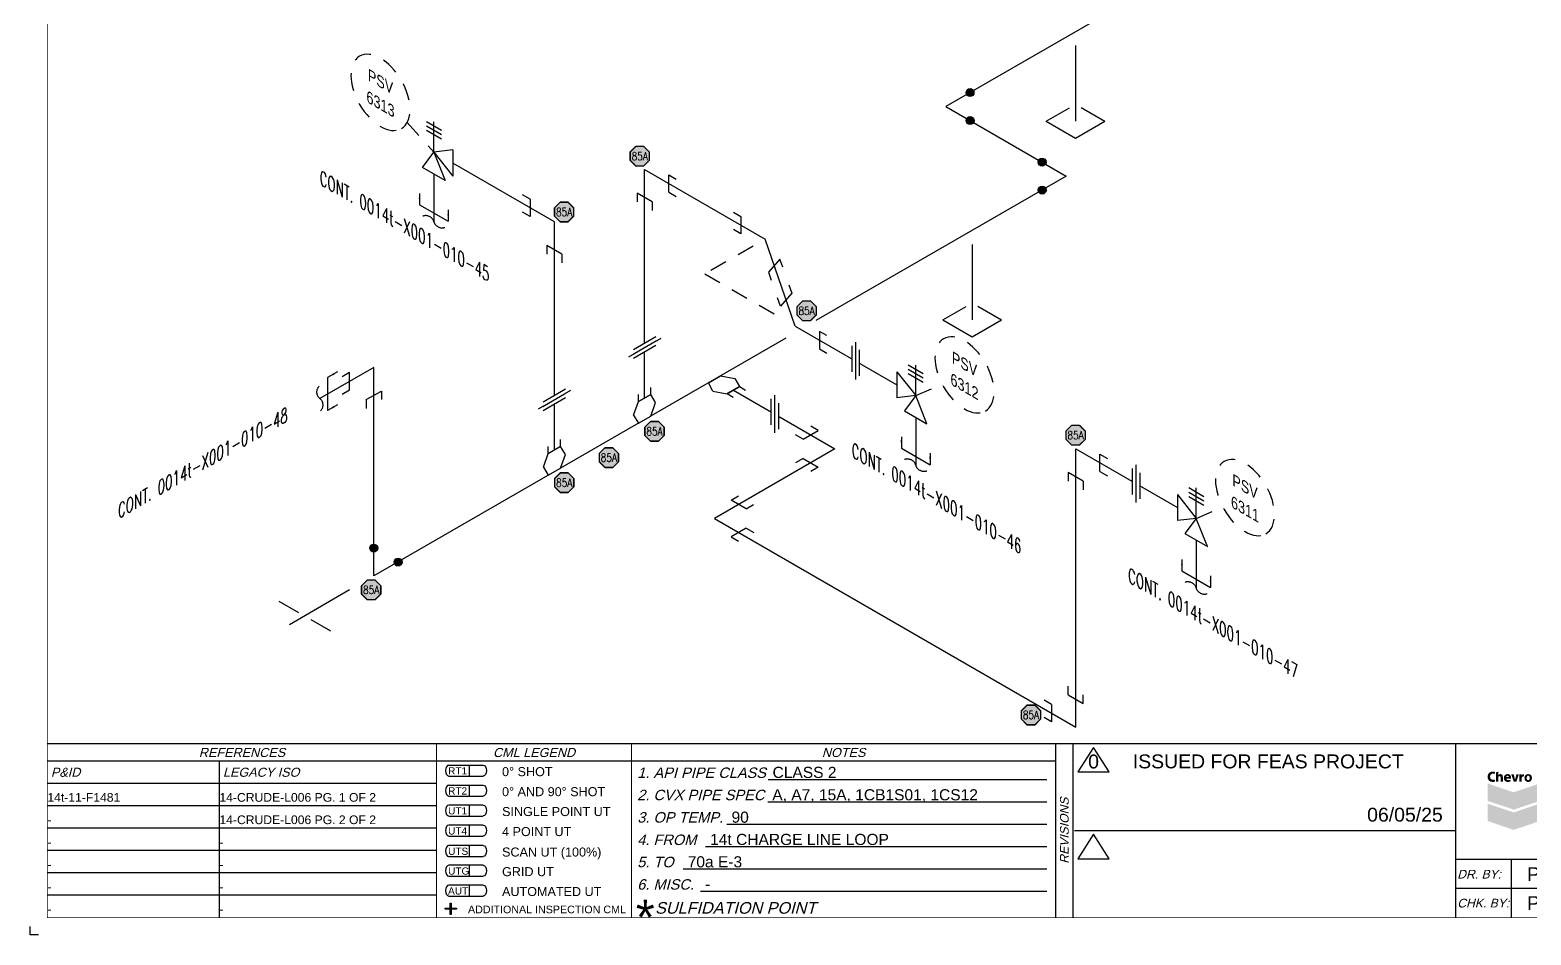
# Model space of a CAD drawing. Header units: inches. Extents: x 0 to 17.2, y 0 to 11.2.
# Drawn here: x 0 to 10.79, y 0 to 6.51 of the extents above; entities that cross this region are included whole.
import ezdxf
from ezdxf.enums import TextEntityAlignment as Align

# ---------------------------------------------------------------- set-up
doc = ezdxf.new("R2010")
doc.units = ezdxf.units.IN
doc.header["$MEASUREMENT"] = 0
doc.linetypes.add('HIDDEN2', pattern=[0.1875, 0.125, -0.0625])
for name, color, linetype in [('BORDER', 3, 'Continuous'), ('BORDERTEXT', 7, 'Continuous'), ('Continuation', 7, 'Continuous'), ('DL', 20, 'Continuous'), ('FITTINGS', 4, 'Continuous'), ('LOGO', 8, 'Continuous'), ('PART_PCML', 7, 'Continuous'), ('PIPE-ANNO', 150, 'HIDDEN2'), ('UNAS.PIPE', 251, 'Continuous'), ('WELD POINTS', 41, 'Continuous')]:
    doc.layers.add(name, color=color, linetype=linetype)
doc.layers.add('PIPE', color=7, linetype='Continuous', lineweight=30)
doc.styles.add('FEASStandard', font='arial.ttf')
doc.styles.add('PART_Standard', font='romans', dxfattribs={"width": 0.8, "height": 0.09})
doc.styles.add('Richmond', font='arial.ttf')
doc.styles.add('SIMPLEX', font='ROMANS')
doc.styles.get("Standard").update_dxf_attribs({"font": 'arial.ttf'})
doc.dimstyles.new('Richmond', dxfattribs={"dimtxt": 0.18, "dimasz": 0.18, "dimexe": 0.18, "dimexo": 0.0625, "dimgap": 0.09, "dimtad": 0, "dimtih": 1, "dimtoh": 1, "dimdec": 4, "dimzin": 0, "dimdsep": 46, "dimtxsty": 'Richmond', "dimcen": 0.09, "dimadec": 0, "dimazin": 0, "dimtfac": 1, "dimtdec": 4, "dimtofl": 0, "dimtmove": 0, "dimatfit": 3, "dimfxl": 1, "dimtolj": 1, "dimtzin": 0, "dimarcsym": 0})

# ---------------------------------------------------------------- blocks, each defined once
blk = doc.blocks.new('Border')
h = blk.add_hatch(color=256)
h.dxf.hatch_style = 1
h.paths.add_polyline_path([(3.147, 0.317), (3.11, 0.317), (3.11, 0.31), (3.147, 0.31), (3.147, 0.273), (3.154, 0.273), (3.154, 0.31), (3.191, 0.31), (3.191, 0.317), (3.154, 0.317), (3.154, 0.354), (3.147, 0.354)])
at = {"layer": 'LOGO', "lineweight": 0}
h = blk.add_hatch(color=164, dxfattribs=at)
edge = h.paths.add_edge_path()
edge.add_spline(control_points=[(10.659, 1.229), (10.656, 1.227), (10.65, 1.225), (10.642, 1.225), (10.618, 1.225), (10.605, 1.242), (10.605, 1.262), (10.605, 1.287), (10.622, 1.3), (10.643, 1.3), (10.652, 1.3), (10.656, 1.298), (10.659, 1.297), (10.659, 1.297), (10.656, 1.282), (10.656, 1.282), (10.653, 1.284), (10.65, 1.285), (10.644, 1.285), (10.634, 1.285), (10.623, 1.279), (10.623, 1.263), (10.623, 1.248), (10.632, 1.241), (10.644, 1.241), (10.649, 1.241), (10.652, 1.241), (10.656, 1.243), (10.656, 1.243), (10.659, 1.229), (10.659, 1.229)], knot_values=[0, 0, 0, 0, 1, 1, 1, 2, 2, 2, 3, 3, 3, 4, 4, 4, 5, 5, 5, 6, 6, 6, 7, 7, 7, 8, 8, 8, 9, 9, 9, 10, 10, 10, 10], degree=3, periodic=0)
h = blk.add_hatch(color=164, dxfattribs=at)
edge = h.paths.add_edge_path()
edge.add_spline(control_points=[(10.698, 1.282), (10.692, 1.282), (10.685, 1.279), (10.682, 1.274), (10.682, 1.274), (10.682, 1.274), (10.682, 1.274), (10.682, 1.274), (10.682, 1.3), (10.682, 1.3), (10.682, 1.3), (10.666, 1.294), (10.666, 1.294), (10.666, 1.294), (10.666, 1.228), (10.666, 1.228), (10.666, 1.228), (10.682, 1.228), (10.682, 1.228), (10.682, 1.228), (10.682, 1.259), (10.682, 1.259), (10.682, 1.263), (10.685, 1.268), (10.691, 1.268), (10.697, 1.268), (10.699, 1.263), (10.699, 1.256), (10.699, 1.256), (10.699, 1.228), (10.699, 1.228), (10.699, 1.228), (10.715, 1.228), (10.715, 1.228), (10.715, 1.228), (10.715, 1.259), (10.715, 1.259), (10.715, 1.275), (10.708, 1.282), (10.698, 1.282)], knot_values=[0, 0, 0, 0, 1, 1, 1, 2, 2, 2, 3, 3, 3, 4, 4, 4, 5, 5, 5, 6, 6, 6, 7, 7, 7, 8, 8, 8, 9, 9, 9, 10, 10, 10, 11, 11, 11, 12, 12, 12, 13, 13, 13, 13], degree=3, periodic=0)
h = blk.add_hatch(color=150, dxfattribs=at)
h.set_gradient(color1=(0, 127, 255), color2=(0, 59, 117), rotation=45, one_color=1, tint=0.23, name='HEMISPHERICAL')
h.paths.add_polyline_path([(10.605, 1.089), (10.605, 1.214), (10.793, 1.151)])
h = blk.add_hatch(color=142, dxfattribs=at)
h.set_gradient(color1=(0, 153, 204), color2=(0, 57, 77), rotation=75, one_color=1, tint=0.15, name='INVCYLINDER')
h.paths.add_polyline_path([(10.98, 1.214), (10.793, 1.151), (10.605, 1.089), (10.793, 1.026), (10.98, 1.089)])
h = blk.add_hatch(color=164, dxfattribs=at)
edge = h.paths.add_edge_path(flags=16)
edge.add_spline(control_points=[(10.758, 1.26), (10.758, 1.264), (10.756, 1.271), (10.749, 1.271), (10.742, 1.271), (10.739, 1.265), (10.739, 1.26), (10.739, 1.26), (10.758, 1.26), (10.758, 1.26)], knot_values=[0, 0, 0, 0, 1, 1, 1, 2, 2, 2, 3, 3, 3, 3], degree=3, periodic=0)
edge = h.paths.add_edge_path()
edge.add_spline(control_points=[(10.739, 1.249), (10.74, 1.242), (10.745, 1.238), (10.754, 1.238), (10.759, 1.238), (10.765, 1.24), (10.769, 1.242), (10.769, 1.242), (10.771, 1.23), (10.771, 1.23), (10.765, 1.227), (10.758, 1.225), (10.751, 1.225), (10.732, 1.225), (10.722, 1.237), (10.722, 1.254), (10.722, 1.271), (10.733, 1.282), (10.75, 1.282), (10.767, 1.282), (10.774, 1.27), (10.774, 1.254), (10.774, 1.253), (10.774, 1.25), (10.774, 1.249), (10.774, 1.249), (10.739, 1.249), (10.739, 1.249)], knot_values=[0, 0, 0, 0, 1, 1, 1, 2, 2, 2, 3, 3, 3, 4, 4, 4, 5, 5, 5, 6, 6, 6, 7, 7, 7, 8, 8, 8, 9, 9, 9, 9], degree=3, periodic=0)
blk.add_hatch(color=164, dxfattribs=at).paths.add_polyline_path([(10.793, 1.228), (10.775, 1.28), (10.793, 1.28), (10.802, 1.243), (10.803, 1.243), (10.812, 1.28), (10.83, 1.28), (10.812, 1.228)])
h = blk.add_hatch(color=164, dxfattribs=at)
edge = h.paths.add_edge_path()
edge.add_spline(control_points=[(10.834, 1.263), (10.834, 1.271), (10.834, 1.276), (10.834, 1.28), (10.834, 1.28), (10.849, 1.28), (10.849, 1.28), (10.849, 1.28), (10.849, 1.27), (10.849, 1.27), (10.849, 1.27), (10.85, 1.27), (10.85, 1.27), (10.852, 1.278), (10.857, 1.281), (10.863, 1.281), (10.865, 1.281), (10.866, 1.281), (10.868, 1.281), (10.868, 1.281), (10.868, 1.266), (10.868, 1.266), (10.867, 1.266), (10.864, 1.266), (10.862, 1.266), (10.855, 1.265), (10.852, 1.261), (10.851, 1.256), (10.85, 1.255), (10.85, 1.254), (10.85, 1.252), (10.85, 1.252), (10.85, 1.228), (10.85, 1.228), (10.85, 1.228), (10.834, 1.228), (10.834, 1.228), (10.834, 1.228), (10.834, 1.263), (10.834, 1.263)], knot_values=[0, 0, 0, 0, 1, 1, 1, 2, 2, 2, 3, 3, 3, 4, 4, 4, 5, 5, 5, 6, 6, 6, 7, 7, 7, 8, 8, 8, 9, 9, 9, 10, 10, 10, 11, 11, 11, 12, 12, 12, 13, 13, 13, 13], degree=3, periodic=0)
h = blk.add_hatch(color=164, dxfattribs=at)
edge = h.paths.add_edge_path(flags=16)
edge.add_spline(control_points=[(10.908, 1.254), (10.908, 1.262), (10.905, 1.27), (10.897, 1.27), (10.889, 1.27), (10.886, 1.262), (10.886, 1.254), (10.886, 1.245), (10.889, 1.238), (10.897, 1.238), (10.905, 1.238), (10.908, 1.245), (10.908, 1.254)], knot_values=[0, 0, 0, 0, 1, 1, 1, 2, 2, 2, 3, 3, 3, 4, 4, 4, 4], degree=3, periodic=0)
edge = h.paths.add_edge_path()
edge.add_spline(control_points=[(10.924, 1.254), (10.924, 1.237), (10.914, 1.225), (10.897, 1.225), (10.88, 1.225), (10.87, 1.237), (10.87, 1.254), (10.87, 1.271), (10.88, 1.282), (10.897, 1.282), (10.914, 1.282), (10.924, 1.271), (10.924, 1.254)], knot_values=[0, 0, 0, 0, 1, 1, 1, 2, 2, 2, 3, 3, 3, 4, 4, 4, 4], degree=3, periodic=0)
h = blk.add_hatch(color=242, dxfattribs=at)
h.set_gradient(color1=(204, 0, 51), color2=(102, 0, 26), rotation=45, one_color=1, tint=0.2, name='HEMISPHERICAL')
h.paths.add_polyline_path([(10.605, 0.944), (10.605, 1.069), (10.793, 1.006)])
h = blk.add_hatch(color=1, dxfattribs=at)
h.set_gradient(color1=(255, 0, 0), color2=(87, 0, 0), rotation=75, one_color=1, tint=0.17, name='INVCYLINDER')
h.paths.add_polyline_path([(10.98, 1.069), (10.793, 1.006), (10.605, 0.944), (10.793, 0.881), (10.98, 0.944)])
blk.add_line((5.432, 1.244), (7.435, 1.244))
for points in [[(5.43, 1.083), (7.435, 1.083)], [(5.136, 0.922), (7.435, 0.922)], [(4.982, 0.762), (7.435, 0.762)], [(4.822, 0.601), (7.435, 0.601)], [(4.947, 0.44), (7.435, 0.44)], [(3.147, 0.317), (3.147, 0.354), (3.154, 0.354), (3.154, 0.317)], [(3.147, 0.31), (3.11, 0.31), (3.11, 0.317), (3.147, 0.317)], [(3.154, 0.31), (3.154, 0.273), (3.147, 0.273), (3.147, 0.31)], [(3.154, 0.317), (3.191, 0.317), (3.191, 0.31), (3.154, 0.31)]]:
    blk.add_lwpolyline(points)
at = {"layer": 'BORDER'}
for p, q in [((7.625, 0.25), (7.625, 1.5)), ((7.5, 1.375), (0.25, 1.375)), ((1.487, 0.25), (1.487, 1.375)), ((1.487, 1.214), (0.25, 1.214)), ((3.048, 1.214), (1.487, 1.214)), ((1.487, 1.054), (0.25, 1.054)), ((3.048, 1.054), (1.487, 1.054)), ((1.487, 0.893), (0.25, 0.893)), ((3.048, 0.893), (1.487, 0.893)), ((1.487, 0.732), (0.25, 0.732)), ((3.048, 0.732), (1.487, 0.732)), ((12.25, 0.667), (10.375, 0.667)), ((10.775, 0.667), (10.775, 0.25)), ((1.487, 0.571), (0.25, 0.571)), ((3.048, 0.571), (1.487, 0.571)), ((12.25, 0.458), (10.375, 0.458)), ((1.487, 0.411), (0.25, 0.411)), ((3.048, 0.411), (1.487, 0.411))]:
    blk.add_line(p, q, dxfattribs=at)
at = {"layer": 'BORDER', "const_width": 0.005}
blk.add_lwpolyline([(0.25, 0.25), (17.25, 0.25), (17.25, 11.25), (0.25, 11.25)], close=True, dxfattribs=at)
at = {"layer": 'BORDER', "const_width": 0.00833}
for points in [[(17.25, 1.5), (0.25, 1.5)], [(3.048, 0.25), (3.048, 1.5)], [(4.45, 0.25), (4.45, 1.5)], [(7.5, 0.25), (7.5, 1.5)], [(10.375, 0.25), (10.375, 1.5)], [(7.634, 0.875), (10.375, 0.875)]]:
    blk.add_lwpolyline(points, dxfattribs=at)
at = {"layer": 'BORDERTEXT', "color": 7, "linetype": 'Continuous'}
for p, q in [((3.137, 1.346), (3.383, 1.346)), ((3.137, 1.267), (3.383, 1.267)), ((3.137, 1.202), (3.383, 1.202)), ((3.137, 1.123), (3.383, 1.123))]:
    blk.add_line(p, q, dxfattribs=at)
at = {"layer": 'BORDERTEXT'}
for p, q in [((3.283, 1.346), (3.283, 1.267)), ((3.283, 1.202), (3.283, 1.123)), ((3.283, 1.059), (3.283, 0.98)), ((3.283, 1.059), (3.283, 0.98)), ((3.283, 0.915), (3.283, 0.836)), ((3.283, 0.915), (3.283, 0.836)), ((3.283, 0.768), (3.283, 0.689)), ((3.283, 0.768), (3.283, 0.689)), ((3.283, 0.626), (3.283, 0.548)), ((3.283, 0.626), (3.283, 0.548)), ((3.283, 0.483), (3.283, 0.405)), ((3.283, 0.483), (3.283, 0.405))]:
    blk.add_line(p, q, dxfattribs=at)
at = {"layer": 'BORDERTEXT', "color": 7}
for p, q in [((3.383, 1.059), (3.137, 1.059)), ((3.137, 0.98), (3.383, 0.98)), ((3.383, 0.915), (3.137, 0.915)), ((3.137, 0.836), (3.383, 0.836)), ((3.383, 0.768), (3.137, 0.768)), ((3.137, 0.689), (3.383, 0.689)), ((3.383, 0.626), (3.137, 0.626)), ((3.137, 0.548), (3.383, 0.548)), ((3.383, 0.483), (3.137, 0.483)), ((3.137, 0.405), (3.383, 0.405))]:
    blk.add_line(p, q, dxfattribs=at)
at = {"layer": 'BORDERTEXT'}
for centre in [(3.137, 1.307), (3.137, 1.163), (3.137, 1.02), (3.137, 0.876), (3.137, 0.729), (3.137, 0.587), (3.137, 0.444)]:
    blk.add_ellipse(centre, major_axis=(0, -0.0394), ratio=0.624439, start_param=3.141593, end_param=6.283185, dxfattribs=at)
at = {"layer": 'BORDERTEXT', "extrusion": (0, 0, -1)}
for centre in [(3.383, 1.307), (3.383, 1.163), (3.383, 1.02), (3.383, 0.876), (3.383, 0.729), (3.383, 0.587), (3.383, 0.444)]:
    blk.add_ellipse(centre, major_axis=(0, -0.0394), ratio=0.624439, start_param=3.141593, end_param=6.283185, dxfattribs=at)
at = {"layer": 'BORDERTEXT', "style": 'FEASStandard', "oblique": 15}
for s, p in [('REFERENCES', (1.649, 1.437)), ('CML LEGEND', (3.749, 1.437)), ('NOTES', (5.975, 1.437))]:
    blk.add_text(s, height=0.065, dxfattribs=at).set_placement(p, align=Align.MIDDLE)
for s, height, p in [('P&ID', 0.065, (0.275, 1.295)), ('LEGACY ISO', 0.065, (1.512, 1.295)), ('DR. BY:', 0.0625, (10.387, 0.562)), ('CHK. BY:', 0.0625, (10.387, 0.354))]:
    blk.add_text(s, height=height, dxfattribs=at).set_placement(p, align=Align.MIDDLE_LEFT)
at = {"layer": 'BORDERTEXT', "style": 'FEASStandard'}
for s, height, p in [('RT1', 0.0518, (3.131, 1.279)), ('0%%D SHOT', 0.0648, (3.519, 1.267)), ('RT2', 0.0518, (3.131, 1.135)), ('0%%D AND 90%%D SHOT', 0.0648, (3.519, 1.123)), ('UT1', 0.0518, (3.131, 0.992)), ('SINGLE POINT UT', 0.0648, (3.519, 0.98)), ('UT4', 0.0518, (3.131, 0.847)), ('4 POINT UT', 0.0648, (3.519, 0.836)), ('SCAN UT (100%%%)', 0.0648, (3.519, 0.689)), ('UTS', 0.0518, (3.131, 0.701)), ('UTG', 0.0518, (3.131, 0.559)), ('GRID UT', 0.0648, (3.519, 0.548)), ('AUT', 0.0518, (3.131, 0.416)), ('AUTOMATED UT', 0.0648, (3.519, 0.405)), ('ADDITIONAL INSPECTION CML', 0.055, (3.274, 0.281))]:
    blk.add_text(s, height=height, dxfattribs=at).set_placement(p)
at = {"layer": 'BORDERTEXT', "style": 'FEASStandard', "oblique": 15}
for s, height, p in [('1. API PIPE CLASS', 0.075, (4.491, 1.254)), ('2. CVX PIPE SPEC', 0.075, (4.491, 1.094)), ('3. OP TEMP.', 0.075, (4.491, 0.933)), ('4. FROM ', 0.075, (4.491, 0.772)), ('5. TO ', 0.075, (4.491, 0.612)), ('6. MISC. ', 0.075, (4.491, 0.451)), ('SULFIDATION POINT', 0.08333, (4.619, 0.278))]:
    blk.add_text(s, height=height, dxfattribs=at).set_placement(p)
blk.add_text('REVISIONS', height=0.0625, rotation=90, dxfattribs=at).set_placement((7.562, 0.875), align=Align.MIDDLE)
at = {"layer": 'BORDERTEXT', "insert": (4.481, 0.378), "char_height": 0.25, "attachment_point": 1, "style": 'FEASStandard'}
blk.add_mtext('*', dxfattribs=at)
blk = doc.blocks.new('BORDER TEXT')
at = {"layer": 'BORDERTEXT'}
for tag, p, height, style in [('API_PIPE_CLASS', (5.464, 1.254), 0.08, 'Richmond'), ('MATERIAL1', (12.263, 1.211), 0.08, 'Richmond'), ('P&ID_#1', (0.25, 1.083), 0.0625, 'FEASStandard'), ('LINE_#1', (1.487, 1.083), 0.0625, 'FEASStandard'), ('CVX_PIPE_SPEC', (5.462, 1.093), 0.08, 'Richmond'), ('MATERIAL2', (12.263, 1.04), 0.08, 'Richmond'), ('P&ID_#2', (0.25, 0.922), 0.0625, 'FEASStandard'), ('LINE_#2', (1.487, 0.922), 0.0625, 'FEASStandard'), ('OP_TEMP', (5.169, 0.932), 0.08, 'Richmond'), ('MATERIAL3', (12.263, 0.868), 0.08, 'Richmond'), ('P&ID_#3', (0.25, 0.762), 0.0625, 'FEASStandard'), ('LINE_#3', (1.487, 0.762), 0.0625, 'FEASStandard'), ('FROM', (5.015, 0.772), 0.08, 'Richmond'), ('MATERIAL4', (12.263, 0.696), 0.08, 'Richmond'), ('P&ID_#4', (0.25, 0.601), 0.0625, 'FEASStandard'), ('LINE_#4', (1.487, 0.601), 0.0625, 'FEASStandard'), ('TO', (4.854, 0.611), 0.08, 'Richmond'), ('MATERIAL5', (12.263, 0.525), 0.08, 'Richmond'), ('P&ID_#5', (0.25, 0.44), 0.0625, 'FEASStandard'), ('LINE_#5', (1.487, 0.44), 0.0625, 'FEASStandard'), ('MISC', (4.979, 0.451), 0.08, 'Richmond'), ('INSULATION', (12.928, 0.414), 0.0625, 'FEASStandard'), ('P&ID_#6', (0.25, 0.28), 0.0625, 'FEASStandard'), ('LINE_#6', (1.487, 0.28), 0.0625, 'FEASStandard'), ('PWHT', (12.928, 0.281), 0.0625, 'FEASStandard')]:
    blk.add_attdef(tag, p, '', height=height, dxfattribs=dict(at, style=style))
at = {"layer": 'BORDERTEXT', "style": 'FEASStandard'}
for tag, p in [('DR.BY', (11.075, 0.562)), ('DR.BY_DATE', (11.95, 0.562)), ('CHK_BY', (11.075, 0.354)), ('CHK._BY_DATE', (11.95, 0.354))]:
    blk.add_attdef(tag, text='', height=0.1, dxfattribs=at).set_placement(p, align=Align.MIDDLE_CENTER)
at = {"layer": 'BORDERTEXT', "style": 'PART_Standard', "width": 0.8}
for tag, p in [('PLANT_NUMBER', (13.938, 0.384)), ('SYSTEM_NUMBER', (14.812, 0.384)), ('CIRCUIT_NUMBER', (15.688, 0.384)), ('SHEET_NUMBER', (16.5, 0.384)), ('REVISION', (17.062, 0.384))]:
    blk.add_attdef(tag, text='', height=0.15, dxfattribs=at).set_placement(p, align=Align.MIDDLE_CENTER)
blk = doc.blocks.new('4_SUPPORT_PLATE_00')
at = {"color": 0, "linetype": 'ByBlock', "lineweight": -2}
for p, q in [((0, -0.1), (0, -0.643)), ((-0.21, -0.643), (-0.042, -0.546)), ((-0.21, -0.643), (0, -0.764)), ((0, -0.764), (0.21, -0.643)), ((0.041, -0.545), (0.21, -0.643))]:
    blk.add_line(p, q, dxfattribs=at)
blk = doc.blocks.new('2_ELBOW_WELD_330')
at = {"linetype": 'ByBlock', "lineweight": -2}
h = blk.add_hatch(color=0, dxfattribs=at)
edge = h.paths.add_edge_path()
edge.add_arc((0.174, -0.1), 0.0286, 0, 360)
h = blk.add_hatch(color=0, dxfattribs=at)
edge = h.paths.add_edge_path()
edge.add_arc((0, -0.201), 0.0286, 0, 360)
at = {"color": 0, "linetype": 'ByBlock', "lineweight": -2}
for centre in [(0.174, -0.1), (0, -0.201)]:
    blk.add_circle(centre, 0.0286, dxfattribs=at)
blk = doc.blocks.new('*U89')
blk.add_wipeout([(-0.044, 0.025), (-0.079, 0.123), (-0.045, 0.181), (0.044, 0.13), (0.079, 0.032), (0.044, -0.025)])
at = {"layer": 'FITTINGS', "linetype": 'Continuous'}
for p, q in [((-0.079, 0.123), (-0.045, 0.181)), ((-0.044, 0.025), (-0.079, 0.123)), ((0.044, 0.13), (-0.045, 0.181)), ((0.079, 0.032), (0.044, 0.13)), ((0.044, -0.025), (-0.044, 0.025)), ((0.079, 0.032), (0.044, -0.025))]:
    blk.add_line(p, q, dxfattribs=at)
blk = doc.blocks.new('2_SOCKET_SINGLE_30')
at = {"color": 0, "linetype": 'ByBlock', "lineweight": -2}
for p, q in [((0, 0.063), (0.054, 0.094)), ((0, 0.063), (0, -0.063)), ((0, -0.063), (0.054, -0.031))]:
    blk.add_line(p, q, dxfattribs=at)
blk = doc.blocks.new('4_SUPPORT_I-BEAM_30')
at = {"color": 0, "linetype": 'ByBlock', "lineweight": -2}
for p, q in [((-0.044, 0.025), (-0.186, 0.107)), ((0.186, -0.107), (0.044, -0.025))]:
    blk.add_line(p, q, dxfattribs=at)
blk = doc.blocks.new('*U102')
at = {"layer": 'FITTINGS'}
blk.add_line((-0.087, -0.05), (-0.52, -0.3), dxfattribs=at)
at = {"layer": 'FITTINGS', "rotation": 179.9999999999999}
blk.add_blockref('4_SUPPORT_I-BEAM_30', (-0.411, -0.237), dxfattribs=at)
blk = doc.blocks.new('1_Cont_30')
at = {"layer": 'Continuation', "style": 'PART_Standard', "oblique": 30, "width": 0.8}
blk.add_attdef('CONT', (0, 0), '', height=0.09, rotation=30, dxfattribs=at)
blk = doc.blocks.new('2_UNION_THREAD_30')
at = {"color": 0, "linetype": 'ByBlock', "lineweight": -2}
blk.add_wipeout([(-0.027, -0.109), (0.027, -0.078), (0.027, 0.109), (-0.027, 0.078)], dxfattribs=at)
for p, q in [((0, 0.135), (0, -0.135)), ((0.027, 0.109), (0.027, -0.078)), ((-0.027, 0.078), (-0.027, -0.109))]:
    blk.add_line(p, q, dxfattribs=at)
blk = doc.blocks.new('2_ELBOW_SOCKET_330')
at = {"color": 0, "linetype": 'ByBlock', "lineweight": -2}
for p, q in [((0.174, -0.163), (0.174, -0.038)), ((0.174, -0.038), (0.228, -0.069)), ((0.054, -0.232), (-0.054, -0.17)), ((-0.054, -0.17), (-0.054, -0.232)), ((0.174, -0.163), (0.228, -0.194)), ((0.054, -0.232), (0.054, -0.295))]:
    blk.add_line(p, q, dxfattribs=at)
blk = doc.blocks.new('3_VALVE_THREAD_PSV_30')
at = {"color": 0, "linetype": 'ByBlock', "lineweight": -2}
blk.add_wipeout([(-0.081, -0.203), (0, 0), (0.135, 0.172), (0.135, -0.016), (0, 0), (0.081, -0.109)], dxfattribs=at)
for p, q in [((-0.054, 0.156), (0.054, 0.219)), ((0, 0), (0, 0.219)), ((-0.054, 0.125), (0.054, 0.187)), ((-0.054, 0.094), (0.054, 0.156)), ((0.135, 0.172), (0, 0)), ((0.135, 0.172), (0.135, -0.016)), ((-0.081, -0.203), (0, 0)), ((0, 0), (0.135, -0.016)), ((0, 0), (0.081, -0.109)), ((0.081, -0.109), (-0.081, -0.203))]:
    blk.add_line(p, q, dxfattribs=at)
blk = doc.blocks.new('1_ID-BUBBLE_INSTRUMENT_330')
at = {"color": 0, "linetype": 'ByBlock', "lineweight": -2, "extrusion": (0, 0, -1)}
blk.add_ellipse((0, 0), major_axis=(0.15, -0.26), ratio=0.57735, dxfattribs=at)
at = {"color": 0, "linetype": 'ByBlock', "lineweight": -2, "oblique": 330}
for tag, p in [('INST.TYPE', (0.019, 0.067)), ('NUM', (0.019, -0.094))]:
    blk.add_attdef(tag, text='', height=0.075, rotation=330, dxfattribs=at).set_placement(p, align=Align.MIDDLE_CENTER)
blk = doc.blocks.new('1_BREAK-PIPE_PIPE_00')
at = {"color": 0, "linetype": 'ByBlock', "lineweight": -2}
for centre, major_axis in [((0.03, -0.092), (0, 0.101)), ((-0.03, 0.092), (0, -0.101))]:
    blk.add_ellipse(centre, major_axis=major_axis, ratio=0.711978, start_param=0.427466, end_param=3.141593, dxfattribs=at)
blk = doc.blocks.new('1_Tilde_30')
at = {"layer": 'PIPE-ANNO', "xscale": -0.5000000000000001, "yscale": 0.5000000000000001, "zscale": 0.5000000000000001, "rotation": 114.4010914305396}
blk.add_blockref('1_BREAK-PIPE_PIPE_00', (0, 0), dxfattribs=at)
blk = doc.blocks.new('3_VALVE_THREAD_PSV_330')
at = {"color": 0, "linetype": 'ByBlock', "lineweight": -2}
for p, q in [((0.054, 0.156), (-0.054, 0.219)), ((0.054, 0.125), (-0.054, 0.187)), ((0.054, 0.094), (-0.054, 0.156))]:
    blk.add_line(p, q, dxfattribs=at)
blk.add_wipeout([(0.135, 0.016), (0, 0), (-0.081, -0.109), (0.081, -0.203), (0, 0), (0.135, -0.172)], dxfattribs=at)
for p, q in [((0, 0), (0, 0.219)), ((0.135, 0.016), (0, 0)), ((0.135, 0.016), (0.135, -0.172)), ((-0.081, -0.109), (0, 0)), ((0, 0), (0.135, -0.172)), ((0, 0), (0.081, -0.203)), ((0.081, -0.203), (-0.081, -0.109))]:
    blk.add_line(p, q, dxfattribs=at)
blk = doc.blocks.new('2_ELBOW_SOCKET_30')
at = {"color": 0, "linetype": 'ByBlock', "lineweight": -2}
for p, q in [((0.174, 0.163), (0.228, 0.194)), ((0.174, 0.163), (0.174, 0.038)), ((0.174, 0.038), (0.228, 0.069)), ((-0.054, -0.232), (0.054, -0.17)), ((0.054, -0.17), (0.054, -0.232)), ((-0.054, -0.232), (-0.054, -0.295))]:
    blk.add_line(p, q, dxfattribs=at)
blk = doc.blocks.new('1_Cont_330')
at = {"layer": 'Continuation', "style": 'PART_Standard', "oblique": 330, "width": 0.8}
blk.add_attdef('CONT.', (0, 0), '', height=0.09, rotation=330, dxfattribs=at)
blk = doc.blocks.new('*U105')
at = {"layer": 'FITTINGS', "linetype": 'ByBlock', "lineweight": -2}
for p, q in [((-0.228, 0.194), (-0.174, 0.163)), ((-0.174, 0.163), (-0.174, 0.038)), ((-0.174, 0.038), (-0.228, 0.069)), ((0.107, -0.143), (0.025, -0.237)), ((0.127, -0.202), (0.107, -0.143)), ((0.025, -0.237), (0.045, -0.296))]:
    blk.add_line(p, q, dxfattribs=at)
blk = doc.blocks.new('*U104')
at = {"layer": 'FITTINGS', "linetype": 'ByBlock', "lineweight": -2}
for p, q in [((-0.025, 0.237), (-0.107, 0.143)), ((-0.045, 0.296), (-0.025, 0.237)), ((-0.107, 0.143), (-0.127, 0.202)), ((0.228, -0.069), (0.174, -0.038)), ((0.174, -0.038), (0.174, -0.163)), ((0.174, -0.163), (0.228, -0.194))]:
    blk.add_line(p, q, dxfattribs=at)
blk = doc.blocks.new('1_Tilde_00')
at = {"layer": 'PIPE-ANNO', "xscale": -0.5000000000000001, "yscale": 0.5, "zscale": 0.5}
blk.add_blockref('1_BREAK-PIPE_PIPE_00', (0, 0), dxfattribs=at)
blk = doc.blocks.new('PART_PCML')
blk.add_hatch(color=0).paths.add_polyline_path([(-0.07, -0.029), (-0.029, -0.07), (0.029, -0.07), (0.07, -0.029), (0.07, 0.029), (0.029, 0.07), (-0.029, 0.07), (-0.07, 0.029)])
at = {"color": 7, "const_width": 0.009}
blk.add_lwpolyline([(-0.07, 0.029), (-0.029, 0.07), (0.029, 0.07), (0.07, 0.029), (0.07, -0.029), (0.029, -0.07), (-0.029, -0.07), (-0.07, -0.029), (-0.07, 0.029), (-0.029, 0.07)], dxfattribs=at)
at = {"color": 18, "true_color": 0x000000}
blk.add_lwpolyline([(-0.029, 0.07), (-0.07, 0.029), (-0.07, -0.029), (-0.029, -0.07), (0.029, -0.07), (0.07, -0.029), (0.07, 0.029), (0.029, 0.07)], close=True, dxfattribs=at)
at = {"color": 7, "true_color": 0xffffff, "style": 'SIMPLEX', "width": 0.8, "flags": 1}
for tag, p in [('CIRCUIT', (-0.094, 0.089)), ('DM', (-0.053, -0.133)), ('TYPE', (-0.075, -0.204))]:
    blk.add_attdef(tag, p, '', height=0.0586, dxfattribs=at)
at = {"color": 7, "true_color": 0xffffff, "style": 'SIMPLEX', "width": 0.8}
blk.add_attdef('DMDISP', text='', height=0.0586, dxfattribs=at).set_placement((0, 0), align=Align.MIDDLE_CENTER)
blk = doc.blocks.new('*U103')
at = {"color": 20, "linetype": 'ByBlock', "ltscale": 0.7}
blk.add_line((-0.103, 0.122), (0.103, 0.003), dxfattribs=at)
for points in [[(-0.103, 0.204), (-0.103, 0.122)], [(0.103, 0.086), (0.103, 0.003)]]:
    blk.add_leader(points, dimstyle='Richmond', override={"dimasz": 0.04, "dimgap": 0.09, "dimtad": 0}, dxfattribs=at)
blk = doc.blocks.new('*U107')
at = {"color": 20, "linetype": 'ByBlock', "ltscale": 0.7}
blk.add_line((0.054, 0.15), (0.054, -0.087), dxfattribs=at)
for points in [[(0.126, 0.191), (0.054, 0.15)], [(0.126, -0.046), (0.054, -0.087)]]:
    blk.add_leader(points, dimstyle='Richmond', override={"dimasz": 0.04, "dimgap": 0.09, "dimtad": 0}, dxfattribs=at)

msp = doc.modelspace()

# ---------------------------------------------------------------- linework, layer by layer
for p, q in [((0, 0), (0, 0.062)), ((0.062, 0), (0, 0))]:
    msp.add_line(p, q)
at = {"layer": 'BORDERTEXT'}
for points in [[(7.647, 1.349), (7.534, 1.173), (7.76, 1.173)], [(7.647, 0.724), (7.534, 0.548), (7.76, 0.548)]]:
    msp.add_lwpolyline(points, close=True, dxfattribs=at)
at = {"layer": 'PIPE'}
for p, q in [((10.406, 8.162), (6.585, 5.956)), ((6.585, 5.956), (7.451, 5.456)), ((3.77, 5.128), (3.039, 5.55)), ((4.419, 3.706), (4.419, 5.503)), ((4.419, 5.503), (5.285, 5.003)), ((7.451, 5.456), (5.651, 4.417)), ((3.77, 3.331), (3.77, 5.128)), ((5.502, 4.378), (5.285, 5.003)), ((5.502, 4.378), (6.232, 3.956)), ((5.435, 4.292), (2.472, 2.581)), ((4.921, 3.995), (5.787, 3.495)), ((2.472, 2.581), (2.472, 3.88)), ((5.787, 3.495), (4.921, 2.995)), ((7.519, 1.495), (7.519, 3.495)), ((7.519, 3.495), (8.25, 3.074)), ((4.921, 2.995), (7.519, 1.495))]:
    msp.add_line(p, q, dxfattribs=at)
at = {"layer": 'PIPE-ANNO'}
for p, q in [((5.199, 4.953), (4.852, 4.753)), ((4.852, 4.753), (5.415, 4.428))]:
    msp.add_line(p, q, dxfattribs=at)
at = {"layer": 'UNAS.PIPE'}
for p, q in [((2.904, 5.628), (2.904, 5.128)), ((3.039, 5.55), (2.904, 5.628)), ((2.472, 4.081), (2.084, 3.857)), ((2.472, 3.88), (2.472, 4.081)), ((6.232, 3.956), (6.368, 3.878)), ((6.368, 3.878), (6.368, 3.378)), ((8.25, 3.074), (8.385, 2.995)), ((8.385, 2.995), (8.385, 2.495))]:
    msp.add_line(p, q, dxfattribs=at)

# ---------------------------------------------------------------- block references
at = {"xscale": -1}
for p in [(2.904, 5.128), (6.368, 3.378), (8.385, 2.495)]:
    msp.add_blockref('1_Tilde_30', p, dxfattribs=at)
msp.add_blockref('1_Tilde_00', (2.084, 3.857))
at = {"layer": 'BORDER'}
msp.add_blockref('Border', (-0.125, -0.125), dxfattribs=at)
at = {"layer": 'BORDERTEXT'}
ref = msp.add_blockref('BORDER TEXT', (-0.125, -0.125), dxfattribs=at)
ref.add_attrib('CHK_BY', 'PART', dxfattribs={"height": 0.1, "style": 'FEASStandard'}).set_placement((10.95, 0.229), align=Align.MIDDLE_CENTER)
ref.add_attrib('DR.BY', 'PART', dxfattribs={"height": 0.1, "style": 'FEASStandard'}).set_placement((10.95, 0.437), align=Align.MIDDLE_CENTER)
ref.add_attrib('MISC', '-', (4.854, 0.326), dxfattribs={"height": 0.08, "style": 'Richmond'})
ref.add_attrib('TO', '70a E-3', (4.729, 0.486), dxfattribs={"height": 0.08, "style": 'Richmond'})
ref.add_attrib('FROM', '14t CHARGE LINE LOOP', (4.89, 0.647), dxfattribs={"height": 0.08, "style": 'Richmond'})
ref.add_attrib('OP_TEMP', '90', (5.044, 0.807), dxfattribs={"height": 0.08, "style": 'Richmond'})
ref.add_attrib('CVX_PIPE_SPEC', 'A, A7, 15A, 1CB1S01, 1CS12', (5.337, 0.968), dxfattribs={"height": 0.08, "style": 'Richmond'})
ref.add_attrib('API_PIPE_CLASS', 'CLASS 2', (5.339, 1.129), dxfattribs={"height": 0.08, "style": 'Richmond'})
ref.add_attrib('LINE_#6', '-', (1.362, 0.155), dxfattribs={"height": 0.0625, "style": 'FEASStandard'})
ref.add_attrib('LINE_#5', '-', (1.362, 0.315), dxfattribs={"height": 0.0625, "style": 'FEASStandard'})
ref.add_attrib('LINE_#4', '-', (1.362, 0.476), dxfattribs={"height": 0.0625, "style": 'FEASStandard'})
ref.add_attrib('LINE_#3', '-', (1.362, 0.637), dxfattribs={"height": 0.0625, "style": 'FEASStandard'})
ref.add_attrib('LINE_#2', '14-CRUDE-L006 PG. 2 OF 2', (1.362, 0.797), dxfattribs={"height": 0.0625, "style": 'FEASStandard'})
ref.add_attrib('LINE_#1', '14-CRUDE-L006 PG. 1 OF 2', (1.362, 0.958), dxfattribs={"height": 0.0625, "style": 'FEASStandard'})
ref.add_attrib('P&ID_#6', '-', (0.125, 0.155), dxfattribs={"height": 0.0625, "style": 'FEASStandard'})
ref.add_attrib('P&ID_#5', '-', (0.125, 0.315), dxfattribs={"height": 0.0625, "style": 'FEASStandard'})
ref.add_attrib('P&ID_#4', '-', (0.125, 0.476), dxfattribs={"height": 0.0625, "style": 'FEASStandard'})
ref.add_attrib('P&ID_#3', '-', (0.125, 0.637), dxfattribs={"height": 0.0625, "style": 'FEASStandard'})
ref.add_attrib('P&ID_#2', '-', (0.125, 0.797), dxfattribs={"height": 0.0625, "style": 'FEASStandard'})
ref.add_attrib('P&ID_#1', '14t-11-F1481', (0.125, 0.958), dxfattribs={"height": 0.0625, "style": 'FEASStandard'})
at = {"layer": 'Continuation'}
for name, p, values in [('1_Cont_30', (0.632, 2.991), {'CONT': 'CONT. 0014t-X001-010-48'}), ('1_Cont_330', (5.907, 3.44), {'CONT.': 'CONT. 0014t-X001-010-46'}), ('1_Cont_330', (7.895, 2.541), {'CONT.': 'CONT. 0014t-X001-010-47'})]:
    msp.add_blockref(name, p, dxfattribs=at).add_auto_attribs(values)
at = {"layer": 'DL'}
for name, p in [('*U103', (2.904, 5.128)), ('*U107', (2.084, 3.857)), ('*U103', (6.368, 3.378)), ('*U103', (8.385, 2.495))]:
    msp.add_blockref(name, p, dxfattribs=at)
at = {"layer": 'FITTINGS'}
for name, p in [('4_SUPPORT_PLATE_00', (7.517, 6.494)), ('2_ELBOW_SOCKET_330', (4.419, 5.503)), ('*U105', (5.285, 5.003)), ('4_SUPPORT_PLATE_00', (6.774, 5.065)), ('*U104', (5.502, 4.378)), ('2_ELBOW_SOCKET_330', (7.519, 3.495)), ('*U102', (2.385, 2.531))]:
    msp.add_blockref(name, p, dxfattribs=at)
at = {"layer": 'FITTINGS', "xscale": -1}
msp.add_blockref('2_ELBOW_SOCKET_30', (3.77, 5.128), dxfattribs=at)
at = {"layer": 'FITTINGS'}
for p, rotation in [((4.921, 2.995), 59.99999999999999), ((7.519, 1.495), 180)]:
    msp.add_blockref('2_ELBOW_SOCKET_330', p, dxfattribs=dict(at, rotation=rotation))
at = {"layer": 'PART_PCML', "color": 13}
for p in [(4.384, 5.599), (3.84, 5.198), (5.584, 4.488), (7.518, 3.593), (4.162, 3.432), (2.453, 2.481), (7.197, 1.582)]:
    msp.add_blockref('PART_PCML', p, dxfattribs=at).add_auto_attribs({'DMDISP': '85A'})
at = {"layer": 'UNAS.PIPE', "linetype": 'HIDDEN2'}
msp.add_blockref('1_ID-BUBBLE_INSTRUMENT_330', (2.52, 6.058), dxfattribs=at).add_auto_attribs({'INST.TYPE': 'PSV', 'NUM': '6313'})
at = {"layer": 'UNAS.PIPE', "xscale": -1}
msp.add_blockref('2_ELBOW_SOCKET_330', (2.472, 4.081), dxfattribs=at)
at = {"layer": 'WELD POINTS'}
for p, rotation in [((6.585, 5.956), 59.99999999999999), ((7.451, 5.456), 239.9999999999999), ((2.472, 2.581), 120)]:
    msp.add_blockref('2_ELBOW_WELD_330', p, dxfattribs=dict(at, rotation=rotation))

# ---------------------------------------------------------------- texts
at = {"layer": 'BORDERTEXT', "style": 'FEASStandard'}
msp.add_text('ISSUED FOR FEAS PROJECT', height=0.1, dxfattribs=at).set_placement((8.903, 1.248), align=Align.MIDDLE_CENTER)
for tag, text, p in [('0', '', (7.647, 1.247)), ('06/05/25', '-', (9.886, 0.865))]:
    msp.add_attdef(tag, text=text, height=0.1, dxfattribs=at).set_placement(p, align=Align.MIDDLE_CENTER)

# ---------------------------------------------------------------- next in the draw order: block references
at = {"layer": 'FITTINGS', "xscale": -1, "rotation": 299.9999999999999}
for p in [(4.419, 4.222), (3.77, 3.847)]:
    msp.add_blockref('2_UNION_THREAD_30', p, dxfattribs=at)
at = {"layer": 'FITTINGS', "xscale": -1}
for p in [(5.935, 4.128), (5.354, 3.745), (7.952, 3.245)]:
    msp.add_blockref('2_UNION_THREAD_30', p, dxfattribs=at)
at = {"layer": 'PIPE', "rotation": 239.9999999999996}
msp.add_blockref('*U89', (4.921, 3.995), dxfattribs=at)
at = {"layer": 'PIPE', "xscale": -1}
for p in [(4.419, 3.706), (3.77, 3.331)]:
    msp.add_blockref('*U89', p, dxfattribs=at)
at = {"layer": 'UNAS.PIPE'}
msp.add_blockref('3_VALVE_THREAD_PSV_330', (2.904, 5.628), dxfattribs=at)
at = {"layer": 'UNAS.PIPE', "xscale": -1}
for p in [(6.368, 3.878), (8.385, 2.995)]:
    msp.add_blockref('3_VALVE_THREAD_PSV_30', p, dxfattribs=at)

# ---------------------------------------------------------------- next in the draw order: linework, layer by layer
at = {"layer": 'UNAS.PIPE', "linetype": 'HIDDEN2'}
for p, q in [((2.712, 5.842), (2.904, 5.628)), ((6.368, 3.878), (6.558, 3.96)), ((8.385, 2.995), (8.575, 3.078))]:
    msp.add_line(p, q, dxfattribs=at)

# ---------------------------------------------------------------- next in the draw order: block references
at = {"layer": 'Continuation'}
msp.add_blockref('1_Cont_330', (2.082, 5.398), dxfattribs=at).add_auto_attribs({'CONT.': 'CONT. 0014t-X001-010-45'})
at = {"layer": 'FITTINGS', "yscale": 0.812150159943758, "zscale": 0.812150159943758}
for p, xscale, rotation in [((4.419, 3.861), -0.812150159943758, 300.0000000000001), ((5.056, 3.918), 0.812150159943758, 299.9999999999997), ((3.77, 3.486), -0.812150159943758, 300.0000000000001)]:
    msp.add_blockref('2_SOCKET_SINGLE_30', p, dxfattribs=dict(at, xscale=xscale, rotation=rotation))
at = {"layer": 'FITTINGS', "rotation": 239.9999999999999}
msp.add_blockref('2_ELBOW_SOCKET_330', (5.787, 3.495), dxfattribs=at)
at = {"layer": 'PART_PCML', "color": 13}
for p in [(4.49, 3.621), (3.841, 3.252)]:
    msp.add_blockref('PART_PCML', p, dxfattribs=at).add_auto_attribs({'DMDISP': '85A'})
at = {"layer": 'UNAS.PIPE', "linetype": 'HIDDEN2'}
for p, values in [((6.719, 4.027), {'INST.TYPE': 'PSV', 'NUM': '6312'}), ((8.736, 3.145), {'INST.TYPE': 'PSV', 'NUM': '6311'})]:
    msp.add_blockref('1_ID-BUBBLE_INSTRUMENT_330', p, dxfattribs=at).add_auto_attribs(values)

doc.saveas('drawing.dxf')
